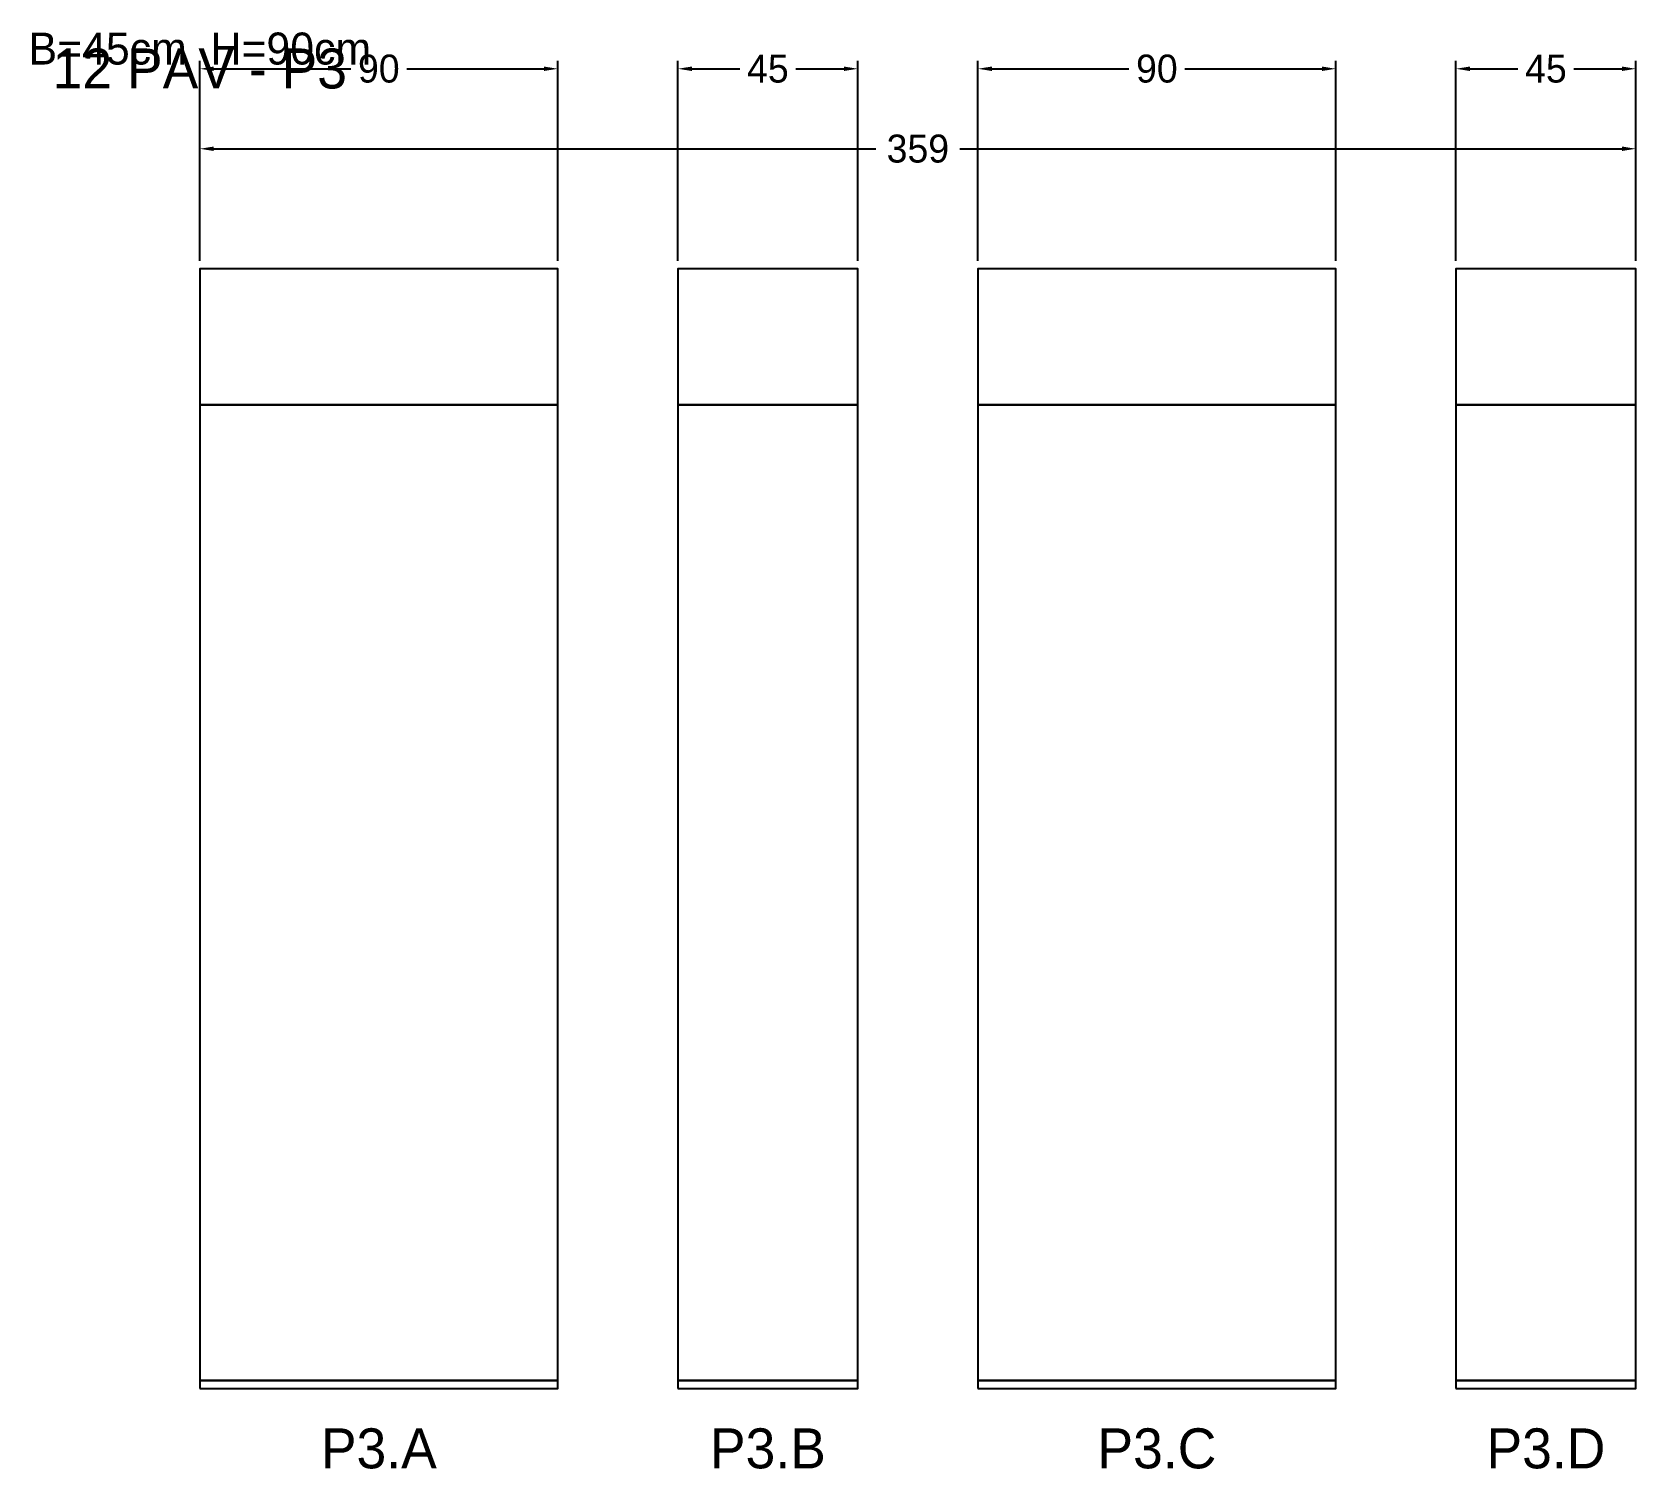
# Model space of a CAD drawing. Header units: metres. Extents: x -42 to 359, y -20 to 339.
import ezdxf

# ---------------------------------------------------------------- set-up
doc = ezdxf.new("R2010")
doc.units = ezdxf.units.M
for name, color, linetype in [('COTA', 3, 'Continuous'), ('Cota Secao (2x)', 3, 'Continuous'), ('NOMENCLATURA', 1, 'Continuous'), ('Paineis', 7, 'Continuous'), ('Texto Secao', 2, 'Continuous')]:
    doc.layers.add(name, color=color, linetype=linetype)
doc.dimstyles.new('COTA', dxfattribs={"dimtxt": 7, "dimasz": 3.5, "dimexe": 2, "dimexo": 2, "dimgap": 1.5, "dimtad": 1, "dimdec": 1, "dimcen": 2.5, "dimclrd": 3, "dimclre": 3, "dimclrt": 3, "dimazin": 3, "dimtfac": 1, "dimtmove": 0, "dimatfit": 3})

# ---------------------------------------------------------------- blocks, each defined once
blk = doc.blocks.new('_CLOSEDFILLED')
at = {"color": 0, "linetype": 'BYBLOCK'}
blk.add_solid([(-1, 0.16), (0, 0), (-1, -0.16)], dxfattribs=at)
blk = doc.blocks.new('*D1')
at = {"color": 3}
for p, q in [((0, 282), (0, 312)), ((3.5, 310), (169, 310)), ((190, 310), (355.5, 310)), ((359, 282), (359, 312))]:
    blk.add_line(p, q, dxfattribs=at)
at = {"layer": 'Defpoints'}
for p in [(0, 310), (0, 280), (359, 280)]:
    blk.add_point(p, dxfattribs=at)
at = {"layer": 'COTA', "color": 3, "xscale": 3.5, "yscale": 3.5, "rotation": 180}
blk.add_blockref('_CLOSEDFILLED', (0, 310), dxfattribs=at)
at = {"layer": 'COTA', "color": 3, "xscale": 3.5, "yscale": 3.5}
blk.add_blockref('_CLOSEDFILLED', (359, 310), dxfattribs=at)
at = {"layer": 'COTA', "color": 3, "insert": (179.5, 310), "char_height": 7, "attachment_point": 5}
blk.add_mtext('359', dxfattribs=at)
blk = doc.blocks.new('*D2')
at = {"color": 3}
for p, q in [((0, 282), (0, 332)), ((3.5, 330), (37.75, 330)), ((51.75, 330), (86, 330)), ((89.5, 282), (89.5, 332))]:
    blk.add_line(p, q, dxfattribs=at)
at = {"layer": 'Defpoints'}
for p in [(0, 330), (0, 280), (89.5, 280)]:
    blk.add_point(p, dxfattribs=at)
at = {"layer": 'COTA', "color": 3, "xscale": 3.5, "yscale": 3.5, "rotation": 180}
blk.add_blockref('_CLOSEDFILLED', (0, 330), dxfattribs=at)
at = {"layer": 'COTA', "color": 3, "xscale": 3.5, "yscale": 3.5}
blk.add_blockref('_CLOSEDFILLED', (89.5, 330), dxfattribs=at)
at = {"layer": 'COTA', "color": 3, "insert": (44.75, 330), "char_height": 7, "attachment_point": 5}
blk.add_mtext('90', dxfattribs=at)
blk = doc.blocks.new('*D3')
at = {"color": 3}
for p, q in [((119.5, 282), (119.5, 332)), ((123, 330), (135, 330)), ((149, 330), (161, 330)), ((164.5, 282), (164.5, 332))]:
    blk.add_line(p, q, dxfattribs=at)
at = {"layer": 'Defpoints'}
for p in [(119.5, 330), (119.5, 280), (164.5, 280)]:
    blk.add_point(p, dxfattribs=at)
at = {"layer": 'COTA', "color": 3, "xscale": 3.5, "yscale": 3.5, "rotation": 180}
blk.add_blockref('_CLOSEDFILLED', (119.5, 330), dxfattribs=at)
at = {"layer": 'COTA', "color": 3, "xscale": 3.5, "yscale": 3.5}
blk.add_blockref('_CLOSEDFILLED', (164.5, 330), dxfattribs=at)
at = {"layer": 'COTA', "color": 3, "insert": (142, 330), "char_height": 7, "attachment_point": 5}
blk.add_mtext('45', dxfattribs=at)
blk = doc.blocks.new('*D4')
at = {"color": 3}
for p, q in [((194.5, 282), (194.5, 332)), ((198, 330), (232.25, 330)), ((246.25, 330), (280.5, 330)), ((284, 282), (284, 332))]:
    blk.add_line(p, q, dxfattribs=at)
at = {"layer": 'Defpoints'}
for p in [(194.5, 330), (194.5, 280), (284, 280)]:
    blk.add_point(p, dxfattribs=at)
at = {"layer": 'COTA', "color": 3, "xscale": 3.5, "yscale": 3.5, "rotation": 180}
blk.add_blockref('_CLOSEDFILLED', (194.5, 330), dxfattribs=at)
at = {"layer": 'COTA', "color": 3, "xscale": 3.5, "yscale": 3.5}
blk.add_blockref('_CLOSEDFILLED', (284, 330), dxfattribs=at)
at = {"layer": 'COTA', "color": 3, "insert": (239.25, 330), "char_height": 7, "attachment_point": 5}
blk.add_mtext('90', dxfattribs=at)
blk = doc.blocks.new('*D5')
at = {"color": 3}
for p, q in [((314, 282), (314, 332)), ((317.5, 330), (329.5, 330)), ((343.5, 330), (355.5, 330)), ((359, 282), (359, 332))]:
    blk.add_line(p, q, dxfattribs=at)
at = {"layer": 'Defpoints'}
for p in [(314, 330), (314, 280), (359, 280)]:
    blk.add_point(p, dxfattribs=at)
at = {"layer": 'COTA', "color": 3, "xscale": 3.5, "yscale": 3.5, "rotation": 180}
blk.add_blockref('_CLOSEDFILLED', (314, 330), dxfattribs=at)
at = {"layer": 'COTA', "color": 3, "xscale": 3.5, "yscale": 3.5}
blk.add_blockref('_CLOSEDFILLED', (359, 330), dxfattribs=at)
at = {"layer": 'COTA', "color": 3, "insert": (336.5, 330), "char_height": 7, "attachment_point": 5}
blk.add_mtext('45', dxfattribs=at)

msp = doc.modelspace()

# ---------------------------------------------------------------- linework, layer by layer
at = {"layer": 'Paineis'}
for points in [[(0, 246), (89.5, 246), (89.5, 280), (0, 280)], [(119.5, 246), (164.5, 246), (164.5, 280), (119.5, 280)], [(194.5, 246), (284, 246), (284, 280), (194.5, 280)], [(314, 246), (359, 246), (359, 280), (314, 280)], [(0, 2), (89.5, 2), (89.5, 246), (0, 246)], [(119.5, 2), (164.5, 2), (164.5, 246), (119.5, 246)], [(194.5, 2), (284, 2), (284, 246), (194.5, 246)], [(314, 2), (359, 2), (359, 246), (314, 246)], [(0, 0), (89.5, 0), (89.5, 2), (0, 2)], [(119.5, 0), (164.5, 0), (164.5, 2), (119.5, 2)], [(194.5, 0), (284, 0), (284, 2), (194.5, 2)], [(314, 0), (359, 0), (359, 2), (314, 2)]]:
    msp.add_lwpolyline(points, close=True, dxfattribs=at)

# ---------------------------------------------------------------- texts
at = {"layer": 'Cota Secao (2x)', "insert": (0, 335), "char_height": 8, "width": 379, "attachment_point": 5}
msp.add_mtext('B=45cm  H=90cm', dxfattribs=at)
at = {"layer": 'NOMENCLATURA', "insert": (0, 330), "char_height": 10, "width": 300, "attachment_point": 5}
msp.add_mtext('12 PAV - P3', dxfattribs=at)
at = {"layer": 'Texto Secao', "char_height": 10, "attachment_point": 5}
for s, insert, width in [('P3.A', (44.75, -15), 109.5), ('P3.B', (142, -15), 65), ('P3.C', (239.25, -15), 109.5), ('P3.D', (336.5, -15), 65)]:
    msp.add_mtext(s, dxfattribs=dict(at, insert=insert, width=width))

# ---------------------------------------------------------------- dimensions: what is measured, and where the dimension line sits
at = {"layer": 'COTA'}
for base, p1, p2, picture, middle in [((0, 330), (0, 280), (89.5, 280), '*D2', (44.75, 330)), ((119.5, 330), (119.5, 280), (164.5, 280), '*D3', (142, 330)), ((194.5, 330), (194.5, 280), (284, 280), '*D4', (239.25, 330)), ((314, 330), (314, 280), (359, 280), '*D5', (336.5, 330)), ((0, 310), (0, 280), (359, 280), '*D1', (179.5, 310))]:
    dim = msp.add_linear_dim(base=base, p1=p1, p2=p2, dimstyle='COTA', dxfattribs=at)
    dim.commit()
    dim.dimension.update_dxf_attribs({"geometry": picture, "text_midpoint": middle})

doc.saveas('drawing.dxf')
